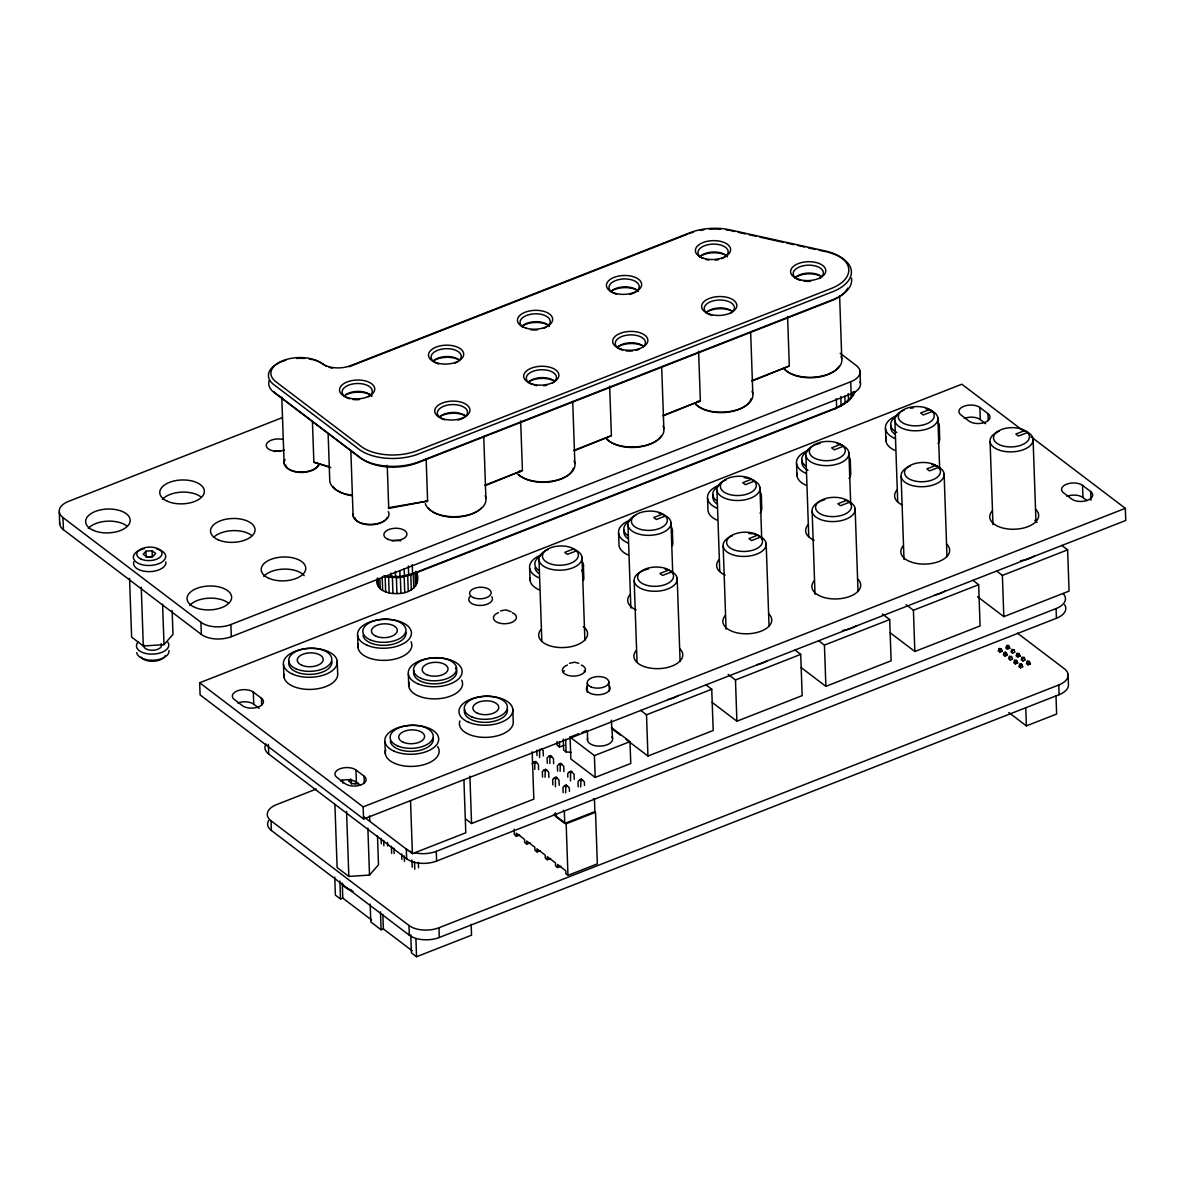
<?xml version="1.0" encoding="UTF-8"?>
<svg xmlns="http://www.w3.org/2000/svg" width="1185" height="1185" viewBox="0 0 1185 1185"><rect width="100%" height="100%" fill="white"/><g stroke="black" fill="none" stroke-linecap="round" stroke-linejoin="round"><path stroke-width="1.5" d="M426.141 458.817L427.607 501.048L388.71 508.424L387.258 465.438M999.903 652.135L999.192 648.565L998.274 650.906L999.903 652.135L1002.273 651.217L1001.192 648.713L999.192 648.565M1005.058 656.06L1004.347 652.476L1003.428 654.816L1005.058 656.06L1007.428 655.127L1006.346 652.624L1004.347 652.476M1007.428 649.187L1006.717 645.603L1005.813 647.958L1007.428 649.187L1009.798 648.269L1008.716 645.766L1006.717 645.603M1010.198 659.971L1009.501 656.386L1008.583 658.727L1010.198 659.971L1012.582 659.038L1011.486 656.534L1009.501 656.386M1012.582 653.098L1011.871 649.513L1010.968 651.868L1012.582 653.098L1014.952 652.18L1013.871 649.676L1011.871 649.513M1015.352 663.881L1014.641 660.297L1013.738 662.652L1015.352 663.881L1017.722 662.948L1016.641 660.445L1014.641 660.297M1017.737 657.008L1017.026 653.439L1016.108 655.779L1017.737 657.008L1020.107 656.09L1019.026 653.587L1017.026 653.439M1020.507 667.792L1019.796 664.207L1018.878 666.562L1020.507 667.792L1022.877 666.859L1021.796 664.355L1019.796 664.207M1022.892 660.934L1022.181 657.349L1021.263 659.689L1022.892 660.934L1025.262 660.001L1024.181 657.497L1022.181 657.349M1028.047 664.844L1027.336 661.26L1026.417 663.6L1028.047 664.844L1030.417 663.911L1029.335 661.408L1027.336 661.26M532.05 763.895L533.739 762.177L534.879 763.051L534.746 769.391M539.649 749.32L539.56 757.437M542.537 777.034L542.345 771.716L544.048 769.998L545.189 770.872L545.056 777.212M547.292 763.303L547.115 757.985L548.803 756.267L549.958 757.141L549.81 763.481M552.847 784.855L552.654 779.537L554.343 777.819L555.498 778.693L555.409 786.81M557.602 771.124L557.409 765.806L559.113 764.088L560.253 764.962L560.12 771.317M563.142 792.676L562.964 787.358L564.652 785.64L565.793 786.514L565.66 792.854M567.837 777.182L567.719 773.627L569.407 771.924L570.563 772.783L570.489 780.9M578.206 786.766L578.028 781.463L579.717 779.745L580.872 780.619L580.724 786.958M377.245 579.361C375.26 590.293 388.428 594.041 396.931 593.552C409.388 593.996 421.919 585.923 416.483 571.629M844.861 396.057L845.112 403.33L836.654 407.625L412.573 573.733L400.041 576.606L385.081 576.502L398.427 577.51L411.225 574.784L835.306 408.662L848.519 400.797L853.378 395.168L854.755 392.161L851.541 396.057L853.378 395.168L853.244 391.524M593.448 798.527L594.455 799.297L594.885 811.621L564.756 823.427L555.484 816.391L556.461 814.658L555.409 813.858M145.918 551.173L143.222 554.254L146.733 556.92L152.939 556.52L155.635 553.439L152.124 550.773L145.918 551.173L146.125 557.246L152.332 556.832L152.124 550.773M129.55 578.28L131.609 637.1L143.311 646.003L164.004 644.64L172.966 634.375L172.136 610.482M350.404 778.989L348.612 781.048L352.123 783.715L358.329 783.3M334.911 804.408L337.118 867.538L348.834 876.426L369.513 875.063L378.489 864.813L377.482 835.958M853.378 395.168L843.705 404.337L848.519 400.797L848.267 393.524M840.18 353.293L856.325 365.543A21.567 11.554 -2 0 1 850.697 381.763L851.289 398.056L847.008 401.774L848.519 400.797M840.817 396.516L841.143 405.625L839.78 406.648L845.112 403.33M412.261 564.638L412.573 573.733L411.225 574.784L398.427 577.51L389.361 577.258L383.94 575.584M485.376 485.554L522.407 470.534L520.674 420.942M609.653 386.088L611.386 435.68L574.34 450.715M663.319 415.861L700.35 400.841L698.617 351.249M787.581 316.395L789.314 365.987L752.282 381.007M849.645 398.99L851.289 398.056M841.143 405.625L835.306 408.662L836.654 407.625L836.343 398.516M500.514 610.912L505.758 609.86L511.105 611.712M569.481 663.274L574.74 662.222L578.754 663.304M349.175 366.728L687.004 234.393M282.089 417.727L68.611 501.344A21.567 11.554 -2 0 0 62.983 517.564L63.412 529.695L201.346 634.405A21.567 11.554 -2 0 0 231.312 636.671L851.126 393.894A21.567 11.554 -2 0 0 860.043 381.748M484.783 485.272L522.407 470.534M573.747 450.418L611.386 435.68M662.711 415.579L700.35 400.841M751.69 380.726L789.314 365.987M62.983 517.564L200.917 622.273A21.567 11.554 -2 0 0 230.882 624.539L850.697 381.763M1031.054 436.776L1125.32 508.335L1125.75 520.467L363.588 819.013L200.087 694.899L199.673 682.767L961.835 384.221L1023.692 431.177M573.658 548.892L564.756 552.388L567.393 554.373L576.28 550.892M662.622 514.053L653.735 517.534L656.357 519.519L665.259 516.038M751.601 479.199L742.699 482.68L745.321 484.68L754.223 481.184M840.565 444.345L831.663 447.841L834.299 449.826L843.187 446.345M929.529 409.506L920.641 412.987L923.263 414.972L932.151 411.491M668.858 569.97L659.956 573.451L662.578 575.451L671.48 571.97M757.822 535.116L748.92 538.612L751.557 540.597L760.444 537.116M846.786 500.277L837.899 503.758L840.521 505.743L849.423 502.262M935.765 465.424L926.863 468.904L929.484 470.904L938.387 467.408M1024.729 430.57L1015.826 434.066L1018.463 436.05L1027.351 432.569M316.262 789.062L276.668 804.571A21.567 11.554 -2 0 0 271.039 820.79L271.38 830.492L409.314 935.202A21.567 11.554 -2 0 0 439.279 937.483L1059.094 694.691A21.567 11.554 -2 0 0 1068.411 684.041L1068.085 674.324M199.673 682.767L363.158 806.881L1125.32 508.335M611.386 727.516L629.99 741.647L630.761 763.481L595.166 777.419L570.829 758.948L570.059 737.1L578.532 733.782M581.924 732.463L587.005 730.464M557.039 741.514L557.157 745.158L559.587 746.994L564.045 745.261M640.67 710.378L646.506 714.792L711.741 689.24L713.192 730.493L647.943 756.045L626.08 739.455M728.183 674.413L735.47 679.953L800.719 654.387L802.156 695.639L736.907 721.206L712.126 702.394M818.613 640.67L824.434 645.099L889.683 619.548L891.12 660.8L825.886 686.352L801.104 667.54M906.125 604.72L913.413 610.245L978.647 584.694L980.084 625.947L914.85 651.498L890.068 632.686M996.541 570.977L1002.377 575.406L1067.626 549.84L1069.063 591.093L1003.813 616.644L977.581 596.736M533.739 762.177L535.413 761.511L538.39 764.369L538.568 769.687M548.803 756.267L550.477 755.615L553.454 758.474L553.632 763.792M534.879 763.051L536.568 762.385M549.958 757.141L551.632 756.489M544.048 769.998L545.722 769.332L548.685 772.19L548.877 777.508M559.113 764.088L560.786 763.436L563.764 766.295L563.942 771.613M545.189 770.872L546.863 770.206M560.253 764.962L561.942 764.31M570.059 737.1L594.411 755.586L629.99 741.647M554.343 777.819L556.032 777.167L558.994 780.011L559.187 785.329M569.407 771.924L571.096 771.257L574.058 774.116L574.251 779.434M555.498 778.693L557.172 778.027M570.563 772.783L572.236 772.131M564.652 785.64L566.326 784.988L569.304 787.832L569.422 791.387M579.717 779.745L581.391 779.078L584.368 781.937L584.486 785.477M565.793 786.514L567.482 785.862M580.872 780.619L582.546 779.952M465.705 819.072L471.556 823.516L533.828 799.12L532.169 751.794M363.751 816.761L412.395 853.689L465.779 832.774L463.927 779.997M414.78 852.756A21.567 11.554 -2 0 0 436.273 851.334L1056.087 608.557A21.567 11.554 -2 0 0 1063.138 593.611M553.425 814.821L556.772 813.517M266.018 744.002A21.567 11.554 -2 0 0 268.714 754.06L406.648 858.769A21.567 11.554 -2 0 0 436.613 861.036L1056.428 618.259A21.567 11.554 -2 0 0 1064.589 604.676M334.748 877.122L335.37 895.09L340.525 899L342.791 898.112L371.631 920.019M514.186 829.174L514.379 834.699L516.438 836.269L519.697 834.995M1000.007 649.173L1001.192 648.713M1007.531 646.225L1008.716 645.766M554.565 814.969L566.163 823.768L595.537 812.258L597.344 863.88L567.956 875.389L565.897 873.819L565.793 870.738L557.542 864.472L557.661 867.553L560.92 866.279M1005.147 653.083L1006.346 652.624M1012.686 650.135L1013.871 649.676M516.438 836.269L516.334 833.188L524.57 839.439L524.688 842.52L526.747 844.09L530.006 842.816M1010.301 656.994L1011.486 656.534M1017.841 654.046L1019.026 653.587M1015.456 660.904L1016.641 660.445M1022.996 657.956L1024.181 657.497M526.747 844.09L526.629 841.009L534.879 847.275L534.983 850.356L537.042 851.911L540.316 850.637M1020.611 664.815L1021.796 664.355M1028.15 661.867L1029.335 661.408M537.042 851.911L536.938 848.83L545.189 855.096L545.293 858.177L547.351 859.732L550.61 858.458M370.179 904.022L370.816 921.989L381.111 929.81L383.377 928.936L412.217 950.829M271.039 820.79L408.973 925.5A21.567 11.554 -2 0 0 438.939 927.766L1058.753 684.989A21.567 11.554 -2 0 0 1064.382 668.77L1017.426 633.131M410.78 934.832L411.402 952.814L416.557 956.725L471.541 935.187L471.171 924.389M1008.79 712.526L1026.388 725.887L1056.635 714.037L1055.998 695.832M388.724 507.684L427.607 501.048M354.611 783.833L357.722 783.626M563.275 739.159L563.645 750.075L566.089 751.927L571.333 752.327M731.071 230.734L734.656 231.534M738.255 232.334L745.439 233.919M749.024 234.719L756.208 236.304M759.807 237.104L783.152 242.273M786.751 243.058L793.935 244.658M797.52 245.458L804.704 247.043M808.303 247.843L815.487 249.428M819.072 250.228L826.256 251.812M312.44 421.83L313.862 462.239L329.608 466.816M313.862 462.239L330.748 467.675M988.009 413.654A11.509 6.162 -2 0 1 985.016 422.29A11.509 6.162 -2 0 1 969.034 421.09L960.917 414.928A11.509 6.162 -2 0 1 963.923 406.277A11.509 6.162 -2 0 1 979.891 407.492L988.009 413.654L988.26 420.586M1090.659 491.568A11.509 6.162 -2 0 1 1087.652 500.218A11.509 6.162 -2 0 1 1071.67 499.003L1063.552 492.842A11.509 6.162 -2 0 1 1066.559 484.206A11.509 6.162 -2 0 1 1082.542 485.406L1090.659 491.568L1090.955 500.233M964.338 418.409A11.509 6.162 -2 0 1 980.321 419.623L985.727 423.726M1066.974 496.337A11.509 6.162 -2 0 1 1082.957 497.537L1087.015 500.618M1061.79 545.411L1067.626 549.84M972.826 580.265L978.647 584.694M1009.798 648.269L1008.183 647.025L1007.902 645.144M1018.493 654.861L1020.107 656.09M1028.787 662.682L1030.417 663.911M1000.644 649.987L1002.273 651.217M1016.108 661.719L1017.722 662.948M882.395 614.008L889.683 619.548M794.883 649.972L800.719 654.387M705.919 684.812L711.741 689.24M611.504 728.39L620.244 735.026M563.319 810.333L564.327 811.103L564.756 823.427M557.661 867.553L555.602 865.998L555.484 862.917L547.248 856.651L547.351 859.732M261.441 698.246A11.509 6.162 -2 0 1 258.434 706.897A11.509 6.162 -2 0 1 242.451 705.682L234.349 699.535A11.509 6.162 -2 0 1 237.341 690.885A11.509 6.162 -2 0 1 253.323 692.099L261.441 698.246L261.678 705.193M364.076 776.175A11.509 6.162 -2 0 1 361.084 784.826A11.509 6.162 -2 0 1 345.102 783.611L336.984 777.449A11.509 6.162 -2 0 1 339.976 768.798A11.509 6.162 -2 0 1 355.959 770.013L364.076 776.175L364.313 783.107M237.77 703.016A11.509 6.162 -2 0 1 253.753 704.231L259.159 708.334M340.406 780.945A11.509 6.162 -2 0 1 356.389 782.144L360.447 785.225M541.323 748.668L543.145 750.638L543.337 755.956M581.391 779.078L581.791 779.982M571.096 771.257L571.481 772.161M560.786 763.436L561.186 764.34M566.326 784.988L566.726 785.877M550.477 755.615L550.877 756.519M556.032 777.167L556.417 778.056M545.722 769.332L546.122 770.235M535.413 761.511L535.813 762.414M1020.981 663.748L1021.263 665.629M1005.532 652.002L1005.798 653.898M608.779 681.642L609.401 690.825M611.341 720.184L612.571 738.551M281.793 397.049L284.133 463.557M1082.542 485.406L1082.957 497.537M1056.087 608.557L1056.428 618.259M1058.753 684.989L1059.094 694.691M1033.068 438.894L1035.957 521.785M1025.751 707.682L1026.388 725.887M1002.377 575.406L1003.813 616.644M990.082 441.724L992.971 524.614M979.891 407.492L980.321 419.623M944.104 473.748L946.993 556.639M939.246 425.237L939.661 437.369A26.959 14.442 -2 0 1 938.016 443.605M937.868 417.816L939.675 469.393M913.413 610.245L914.85 651.498M901.104 476.577L904.007 559.468M894.882 420.66L897.712 501.699M885.506 428.777L885.921 440.909M860.014 371.098L860.443 383.229M855.126 508.602L858.029 591.478M850.267 460.091L850.697 472.223A26.959 14.442 -2 0 1 849.038 478.459M848.904 452.67L850.697 504.247M839.632 296.206L841.78 358.922M824.434 645.099L825.886 686.352M812.14 511.431L815.028 594.322M805.918 455.499L808.748 536.553M796.527 463.631L796.957 475.763M766.162 543.441L769.05 626.332M761.303 494.945L761.733 507.076A26.959 14.442 -2 0 1 760.074 513.312M759.94 487.524L761.733 539.101M750.638 331.741L752.816 393.775M735.47 679.953L736.907 721.206M723.176 546.27L726.064 629.161M716.94 490.353L719.769 571.392M707.563 498.485L707.993 510.617A26.959 14.442 -2 0 0 717.31 520.245M677.198 578.295L680.086 661.186M672.339 529.784L672.754 541.915A26.959 14.442 -2 0 1 672.369 545.692M670.962 522.378L672.695 572.103M661.674 366.58L663.852 428.629M646.506 714.792L647.943 756.045M634.197 581.124L637.026 662.178M627.976 525.207L630.864 608.098M618.6 533.324L619.014 545.456A26.959 14.442 -2 0 0 628.346 555.098M594.411 755.586L595.166 777.419M583.361 564.638L583.79 576.769A26.959 14.442 -2 0 1 583.405 580.546M581.998 557.217L584.886 640.107M572.71 401.434L574.873 463.468M565.645 739.188L566.089 751.927M566.163 823.768L567.956 875.389M559.409 741.543L559.587 746.994M555.365 812.866L555.484 816.391M539.012 560.046L541.841 641.1M536.805 750.164L536.998 755.482M529.636 568.178L530.05 580.309M512.779 709.015L513.209 721.147A26.959 14.442 -2 0 1 484.872 737.381A26.959 14.442 -2 0 1 459.854 720.91M483.732 436.332L485.909 498.322M469.897 776.19L471.556 823.516M436.273 851.334L436.613 861.036M438.939 927.766L439.279 937.483M416.187 572.059L416.602 584.161M415.965 571.259L416.083 574.71M415.091 572.429L415.579 586.249M413.239 572.651L413.787 588.219M410.765 574.399L411.313 589.967M408.351 565.941L408.662 575.036M418.349 862.339L418.542 867.761M407.714 575.866L408.247 591.419M408.336 674.058L408.766 686.189M404.189 568.726L404.441 575.999M414.528 861.999L414.78 869.227M404.203 576.976L404.737 592.53M415.92 938.742L416.557 956.725M410.543 800.912L412.395 853.689M411.95 860.043L412.202 867.272M400.308 575.969L400.915 593.255M399.849 571.155L400.041 576.606M406.648 858.769L406.307 849.067A21.567 11.554 -2 0 0 408.055 850.208M408.973 925.5L409.314 935.202M396.338 576.265L396.931 593.552M395.346 571.392L395.523 576.843M404.278 855.985L404.47 861.406M392.353 576.132L392.961 593.418M401.7 854.029L401.893 859.451M390.917 573.066L391.05 576.695M388.621 577.288L389.154 592.856M385.14 576.325L385.673 591.878M393.968 848.164L394.161 853.585M382.177 576.725L382.666 590.545M391.406 846.208L391.657 853.437M379.881 578.532L380.237 588.901M384.903 741.588L385.332 753.719M387.569 842.476L387.688 846.09M378.208 578.369L378.504 587.019M377.304 578.043L377.541 584.96M383.673 840.343L383.866 845.764M381.096 838.387L381.289 843.809M382.874 914.553L383.377 928.936M380.489 911.843L381.111 929.81M369.601 815.887L369.794 821.353M367.868 828.167L369.513 875.063M357.618 635.56L358.048 647.691M353.1 515.905L350.834 450.433M363.158 806.881L363.588 819.013M355.959 770.013L356.389 782.144M351.352 779.493L351.515 784.04M346.568 811.503L348.834 876.426M337.221 661.052L337.651 673.184A26.959 14.442 -2 0 1 310.47 689.418A26.959 14.442 -2 0 1 283.956 674.206M328.141 433.932L329.726 479.94A30.558 16.368 -2 0 0 351.634 495.182M342.287 883.743L342.791 898.112M339.902 881.033L340.525 899M283.482 664.592L283.911 676.724M268.373 744.343L268.714 754.06M253.323 692.099L253.753 704.231M230.882 624.539L231.312 636.671M200.917 622.273L201.346 634.405M162.582 604.187L164.004 644.64M141.252 587.167L143.311 646.003M59.28 512.009L59.709 524.14M587.286 683.064L587.316 692.277M587.464 730.982L587.493 740.195M387.214 517.415A16.531 8.858 -2 0 1 370.238 524.822A16.531 8.858 -2 0 1 354.641 517.341M318.247 465.053A16.531 8.858 -2 0 1 301.271 472.459A16.531 8.858 -2 0 1 285.674 464.979M318.972 465.187A17.968 9.628 -2 0 1 296.013 471.6A17.968 9.628 -2 0 1 285.126 459.558M316.869 462.461A17.968 9.628 -2 0 1 315.714 463.32M388.25 511.579A17.968 9.628 -2 0 1 372.386 524.303A17.968 9.628 -2 0 1 353.219 513.89M388.413 507.417A17.968 9.628 -2 0 1 388.71 508.424M485.139 495.745A30.558 16.368 -2 0 1 461.439 516.245A30.558 16.368 -2 0 1 425.296 503.64M481.377 508.039A29.121 15.598 -2 0 1 453.707 517.164A29.121 15.598 -2 0 1 428.185 507.61M426.704 501.951A30.558 16.368 -2 0 1 426.082 500.988M839.099 366.209A29.121 15.598 -2 0 1 811.992 377.734A29.121 15.598 -2 0 1 784.055 368.209M841.009 356.344A30.558 16.368 -2 0 1 822.034 376A30.558 16.368 -2 0 1 784.233 369.157M751.201 398.516A29.121 15.598 -2 0 1 725.427 412.439A29.121 15.598 -2 0 1 695.077 403.048M752.045 391.183A30.558 16.368 -2 0 1 733.071 410.854A30.558 16.368 -2 0 1 695.254 404.011M698.72 401.996A30.558 16.368 -2 0 1 697.535 401.211M661.156 435.902A29.121 15.598 -2 0 1 634.049 447.426A29.121 15.598 -2 0 1 606.113 437.902M663.082 426.037A30.558 16.368 -2 0 1 644.107 445.708A30.558 16.368 -2 0 1 606.29 438.85M574.103 460.891A30.558 16.368 -2 0 1 555.128 480.547A30.558 16.368 -2 0 1 517.327 473.704M573.273 468.223A29.121 15.598 -2 0 1 549.87 481.895A29.121 15.598 -2 0 1 519.163 475.037M520.778 471.689A30.558 16.368 -2 0 1 519.608 470.904M352.212 495.656A29.121 15.598 -2 0 1 332.985 486.531M273.913 391.687A28.04 15.02 -2 0 0 276.209 393.775L361.41 458.462A40.616 21.76 -2 0 0 417.831 462.742L831.544 300.679A40.616 21.76 -2 0 0 847.779 288.059M827.96 252.212A43.134 23.107 -2 0 1 832.611 291.747L418.912 453.811A43.134 23.107 -2 0 1 358.981 449.263L273.779 384.592A30.558 16.368 -2 0 1 285.911 360.24M688.737 233.726A43.134 23.107 -2 0 1 693.506 232.082M700.35 230.423A43.134 23.107 -2 0 1 703.934 229.831M709.43 229.253A43.134 23.107 -2 0 1 720.495 229.238M725.887 229.801A43.134 23.107 -2 0 1 729.367 230.394M296.665 358.433A30.558 16.368 -2 0 1 304.619 358.477M309.255 359.025A30.558 16.368 -2 0 1 312.203 359.618M313.625 359.973A30.558 16.368 -2 0 1 316.351 360.803M317.639 361.277A30.558 16.368 -2 0 1 324.201 364.832A17.968 9.628 -2 0 0 326.467 366.224M332.333 368.135A17.968 9.628 -2 0 1 329.208 367.35M269.247 380.326A30.558 16.368 -2 0 0 274.061 392.472L359.248 457.158A43.134 23.107 -2 0 0 419.179 461.691L832.892 299.642A43.134 23.107 -2 0 0 851.511 278.134M439.591 416.853A15.094 8.088 -2 0 1 465.127 415.683M438.805 417.268A17.612 9.436 -2 0 1 464.89 415.55M444.864 419.875A15.094 8.088 -2 0 1 441.324 407.447A15.094 8.088 -2 0 1 464.846 407.788A15.094 8.088 -2 0 1 457.928 420.068M795.461 277.453A15.094 8.088 -2 0 1 820.998 276.283M794.676 277.868A17.612 9.436 -2 0 1 820.761 276.149M800.749 280.475A15.094 8.088 -2 0 1 795.787 269.039A15.094 8.088 -2 0 1 817.665 266.699A15.094 8.088 -2 0 1 819.353 278.49M810.54 281.215A15.094 8.088 -2 0 1 803.845 281.126M700.261 256.375A15.094 8.088 -2 0 1 714.451 251.99A15.094 8.088 -2 0 1 727.383 256.775M699.476 256.79A17.612 9.436 -2 0 1 725.575 255.071M702.823 258.389A15.094 8.088 -2 0 1 702.794 246.524A15.094 8.088 -2 0 1 724.85 246.85A15.094 8.088 -2 0 1 721.591 258.671M718.614 259.589A15.094 8.088 -2 0 1 715.34 260.137M708.645 260.048A15.094 8.088 -2 0 1 705.549 259.397M706.497 312.307A15.094 8.088 -2 0 1 732.034 311.137M705.712 312.721A17.612 9.436 -2 0 1 731.797 311.003M711.77 315.328A15.094 8.088 -2 0 1 706.823 303.878A15.094 8.088 -2 0 1 728.686 301.553A15.094 8.088 -2 0 1 730.375 313.344M611.297 291.229A15.094 8.088 -2 0 1 625.487 286.844A15.094 8.088 -2 0 1 638.419 291.614M610.512 291.643A17.612 9.436 -2 0 1 636.597 289.925M616.585 294.25A15.094 8.088 -2 0 1 613.03 281.823A15.094 8.088 -2 0 1 636.567 282.163A15.094 8.088 -2 0 1 629.635 294.443M617.533 347.146A15.094 8.088 -2 0 1 643.07 345.976M616.733 347.56A17.612 9.436 -2 0 1 642.833 345.842M622.806 350.182A15.094 8.088 -2 0 1 617.252 339.265A15.094 8.088 -2 0 1 637.856 335.77A15.094 8.088 -2 0 1 643.411 346.687M638.848 349.442A15.094 8.088 -2 0 1 635.871 350.36M632.597 350.923A15.094 8.088 -2 0 1 625.902 350.819M522.333 326.068A15.094 8.088 -2 0 1 536.524 321.683A15.094 8.088 -2 0 1 549.455 326.467M521.548 326.497A17.612 9.436 -2 0 1 547.633 324.779M522.674 326.779A15.094 8.088 -2 0 1 526.614 315.432A15.094 8.088 -2 0 1 547.588 317.017A15.094 8.088 -2 0 1 543.648 328.363M537.412 329.845A15.094 8.088 -2 0 1 530.702 329.741M528.554 382A15.094 8.088 -2 0 1 554.091 380.829M527.769 382.414A17.612 9.436 -2 0 1 553.854 380.696M531.117 384.014A15.094 8.088 -2 0 1 530.288 372.608A15.094 8.088 -2 0 1 551.617 371.631A15.094 8.088 -2 0 1 552.447 383.036M546.892 385.214A15.094 8.088 -2 0 1 543.634 385.762M536.938 385.673A15.094 8.088 -2 0 1 533.842 385.021M433.369 360.921A15.094 8.088 -2 0 1 458.891 359.751M432.569 361.336A17.612 9.436 -2 0 1 458.669 359.618M438.643 363.958A15.094 8.088 -2 0 1 434.362 352.004A15.094 8.088 -2 0 1 457.217 350.967A15.094 8.088 -2 0 1 454.684 363.217M344.391 395.775A15.094 8.088 -2 0 1 358.581 391.391A15.094 8.088 -2 0 1 371.512 396.16M346.139 394.694A17.612 9.436 -2 0 1 372.075 395.908M349.679 398.797A15.094 8.088 -2 0 1 344.716 387.362A15.094 8.088 -2 0 1 366.595 385.036A15.094 8.088 -2 0 1 368.283 396.812M359.47 399.538A15.094 8.088 -2 0 1 352.774 399.449M167.885 642.196A16.175 8.665 -2 0 1 151.739 654.135A16.175 8.665 -2 0 1 138.053 642.063M168.966 650.506A16.175 8.665 -2 0 1 154.065 660.193A16.175 8.665 -2 0 1 136.719 652.639M165.307 655.483A12.576 6.74 -2 0 1 153.902 661.245A12.576 6.74 -2 0 1 141.074 657.082M161.101 643.633A8.991 4.814 -2 0 1 153.309 650.239A8.991 4.814 -2 0 1 143.8 644.773M165.87 561.883A16.175 8.665 -2 0 1 148.866 571.629A16.175 8.665 -2 0 1 133.846 561.749M156.524 548.833A16.175 8.665 -2 0 1 161.797 562.164A16.175 8.665 -2 0 1 136.186 562.045A16.175 8.665 -2 0 1 144.17 548.774M162.404 499.389A22.293 11.939 -2 0 1 200.887 496.856M214.041 536.953A22.293 11.939 -2 0 1 251.59 535.353M88.268 528.421A22.293 11.939 -2 0 1 126.736 525.888M189.689 605.431A22.293 11.939 -2 0 1 228.157 602.884M263.825 576.384A22.293 11.939 -2 0 1 284.163 569.096A22.293 11.939 -2 0 1 304.204 575.614M284.237 450.033A11.509 6.162 -2 0 1 266.284 445.856A11.509 6.162 -2 0 1 282.726 439.428M274.357 451.515A11.509 6.162 -2 0 1 280.297 451.13M392.013 540.834A11.509 6.162 -2 0 1 400.797 540.864M63.412 529.695A21.567 11.554 -2 0 1 59.68 522.629M716.895 508.113A26.959 14.442 -2 0 1 719.221 485.154M759.852 491.286A26.959 14.442 -2 0 1 760.918 498.722M716.644 503.684A21.567 11.554 -2 0 1 713.251 495.108M507.417 709.371A21.567 11.554 -2 0 1 484.739 722.361A21.567 11.554 -2 0 1 464.727 709.178M461.735 680.175A26.959 14.442 -2 0 1 436.51 698.839A26.959 14.442 -2 0 1 409.136 682.412M455.544 667.94A21.567 11.554 -2 0 1 436.85 683.775A21.567 11.554 -2 0 1 414.009 670.68M331.844 661.408A21.567 11.554 -2 0 1 309.181 674.398A21.567 11.554 -2 0 1 289.17 661.215M437.62 746.535A26.959 14.442 -2 0 1 414.246 766.31A26.959 14.442 -2 0 1 385.717 749.957M433.266 738.403A21.567 11.554 -2 0 1 413.417 751.305A21.567 11.554 -2 0 1 390.28 741.247M539.382 589.952A26.959 14.442 -2 0 1 530.11 577.791M581.924 560.979A26.959 14.442 -2 0 1 581.716 570.874M538.953 577.806A26.959 14.442 -2 0 1 541.278 554.861M538.701 573.377A21.567 11.554 -2 0 1 534.998 567.822M806.274 485.391A26.959 14.442 -2 0 1 797.016 473.245M805.859 473.259A26.959 14.442 -2 0 1 808.185 450.315M848.83 456.432A26.959 14.442 -2 0 1 849.882 463.868M807.992 470.326A21.567 11.554 -2 0 1 802.215 460.254M627.917 542.967A26.959 14.442 -2 0 1 630.257 520.008M670.888 526.14A26.959 14.442 -2 0 1 671.954 533.561M627.68 538.523A21.567 11.554 -2 0 1 624.273 529.947M895.253 450.552A26.959 14.442 -2 0 1 886.306 437.132M894.823 438.42A26.959 14.442 -2 0 1 897.163 415.461M937.794 421.579A26.959 14.442 -2 0 1 938.861 429.014M894.571 433.977A21.567 11.554 -2 0 1 891.179 425.4M411.017 641.678A26.959 14.442 -2 0 1 385.806 660.341A26.959 14.442 -2 0 1 358.433 643.914M405.981 632.375A21.567 11.554 -2 0 1 386.132 645.277A21.567 11.554 -2 0 1 362.995 635.204M945.437 590.841A25.166 13.479 -2 0 1 934.698 595.048M931.928 464.505A21.567 11.554 -2 0 1 940.12 481.466A21.567 11.554 -2 0 1 907.192 483.628A21.567 11.554 -2 0 1 910.435 465.927M856.474 625.695A25.166 13.479 -2 0 1 842.565 630.45M844.609 499.789A21.567 11.554 -2 0 1 849.586 517.401A21.567 11.554 -2 0 1 816.198 517.252A21.567 11.554 -2 0 1 824.745 499.7M767.51 660.549A25.166 13.479 -2 0 1 756.756 664.755M753.986 534.198A21.567 11.554 -2 0 1 762.192 551.158A21.567 11.554 -2 0 1 729.249 553.336A21.567 11.554 -2 0 1 732.493 535.62M748.639 533.398A21.567 11.554 -2 0 1 752.268 533.857M678.531 695.388A25.166 13.479 -2 0 1 667.792 699.594M665.022 569.052A21.567 11.554 -2 0 1 672.058 586.827A21.567 11.554 -2 0 1 637.9 586.679A21.567 11.554 -2 0 1 648.55 568.978M896.852 432.451A21.567 11.554 -2 0 1 895.904 416.853M563.423 672.162A10.784 5.777 -2 0 1 564.297 670.71M584.19 670.799A10.784 5.777 -2 0 1 584.768 672.265M611.89 736.848A12.576 6.74 -2 0 1 600.988 746.076A12.576 6.74 -2 0 1 587.671 738.433M925.692 408.588A21.567 11.554 -2 0 1 933.899 425.533A21.567 11.554 -2 0 1 900.97 427.711A21.567 11.554 -2 0 1 904.199 409.995M910.569 408.247A21.567 11.554 -2 0 1 913.339 407.862M749.424 478.71A21.567 11.554 -2 0 1 755.2 495.789A21.567 11.554 -2 0 1 722.598 497.167A21.567 11.554 -2 0 1 726.272 479.703M744.239 477.659A21.567 11.554 -2 0 1 747.765 478.281M836.728 443.427A21.567 11.554 -2 0 1 843.764 461.202A21.567 11.554 -2 0 1 809.607 461.054A21.567 11.554 -2 0 1 820.257 443.353M658.801 513.135A21.567 11.554 -2 0 1 667.348 529.799A21.567 11.554 -2 0 1 634.967 532.702A21.567 11.554 -2 0 1 635.797 515.194M412.321 852.074A21.567 11.554 -2 0 1 410.069 851.215M538.597 570.341A21.567 11.554 -2 0 1 540.034 556.254M627.561 535.501A21.567 11.554 -2 0 1 628.998 521.4M716.54 500.648A21.567 11.554 -2 0 1 717.962 486.561M805.504 465.794A21.567 11.554 -2 0 1 806.941 451.707M1034.416 555.987A25.166 13.479 -2 0 1 1020.492 560.757M1022.551 430.096A21.567 11.554 -2 0 1 1028.343 447.16A21.567 11.554 -2 0 1 995.726 448.552A21.567 11.554 -2 0 1 999.399 431.073M574.532 549.514A21.567 11.554 -2 0 1 575.584 566.519A21.567 11.554 -2 0 1 543.841 566.386A21.567 11.554 -2 0 1 548.329 549.396M271.38 830.492A21.567 11.554 -2 0 1 268.684 820.435M342.954 783.167A12.576 6.74 -2 0 1 342.45 779.7M351.367 889.994A16.175 8.665 -2 0 1 342.228 883.062M353.026 891.194A12.576 6.74 -2 0 1 346.598 887.506M583.316 626.569A24.441 13.094 -2 0 1 565.008 647.484A24.441 13.094 -2 0 1 541.115 629.339M636.212 609.949A24.441 13.094 -2 0 1 630.094 594.5M679.627 648.58A24.441 13.094 -2 0 1 659.141 668.621A24.441 13.094 -2 0 1 636.315 650.417M768.606 613.726A24.441 13.094 -2 0 1 748.12 633.768A24.441 13.094 -2 0 1 725.279 615.563M725.176 575.11A24.441 13.094 -2 0 1 719.058 559.646M814.139 540.256A24.441 13.094 -2 0 1 808.022 524.792M901.563 504.662A24.441 13.094 -2 0 1 897.001 489.953M857.57 578.887A24.441 13.094 -2 0 1 837.084 598.914A24.441 13.094 -2 0 1 814.258 580.724M946.534 544.033A24.441 13.094 -2 0 1 926.048 564.06A24.441 13.094 -2 0 1 903.222 545.87M1035.512 509.18A24.441 13.094 -2 0 1 1015.027 529.221A24.441 13.094 -2 0 1 992.186 511.016M1034.816 520.378A24.441 13.094 -2 0 1 1036.905 522.318M491.79 596.707A11.865 6.355 -2 0 1 479.955 605.461A11.865 6.355 -2 0 1 469.912 596.618M512.424 612.719A11.509 6.162 -2 0 1 512.986 621.784A11.509 6.162 -2 0 1 496.056 621.71A11.509 6.162 -2 0 1 498.455 612.645M581.391 665.066A11.509 6.162 -2 0 1 581.953 674.146A11.509 6.162 -2 0 1 565.023 674.072A11.509 6.162 -2 0 1 567.422 665.007M609.431 686.026A11.865 6.355 -2 0 1 597.61 694.78A11.865 6.355 -2 0 1 587.553 685.937M690.07 232.675L350.508 365.691A20.486 10.976 -2 0 1 322.053 363.528A28.04 15.02 -2 0 0 283.096 360.581A28.04 15.02 -2 0 0 275.779 381.644L360.981 446.33A40.616 21.76 -2 0 0 417.416 450.596L831.115 288.548A40.616 21.76 -2 0 0 848.653 268.299A40.616 21.76 -2 0 0 825.13 250.939L729.945 229.86A40.616 21.76 -2 0 0 690.07 232.675M1026.299 431.473L1023.159 429.681A17.968 9.628 -2 0 0 994.659 434.302A17.968 9.628 -2 0 0 1011.264 446.923A17.968 9.628 -2 0 0 1028.417 433.666L1026.299 431.473M931.099 410.395L927.973 408.603A17.968 9.628 -2 0 0 899.459 413.224A17.968 9.628 -2 0 0 916.079 425.845A17.968 9.628 -2 0 0 933.217 412.587L931.099 410.395M937.32 466.327L934.195 464.52A17.968 9.628 -2 0 0 905.681 469.156A17.968 9.628 -2 0 0 922.3 481.762A17.968 9.628 -2 0 0 939.438 468.505L937.32 466.327M842.135 445.249L838.995 443.457A17.968 9.628 -2 0 0 810.481 448.078A17.968 9.628 -2 0 0 827.1 460.698A17.968 9.628 -2 0 0 844.253 447.441L842.135 445.249M848.356 501.166L845.231 499.374A17.968 9.628 -2 0 0 816.717 503.995A17.968 9.628 -2 0 0 833.336 516.616A17.968 9.628 -2 0 0 850.474 503.358L848.356 501.166M753.156 480.103L750.031 478.296A17.968 9.628 -2 0 0 721.517 482.932A17.968 9.628 -2 0 0 738.136 495.537A17.968 9.628 -2 0 0 755.275 482.28L753.156 480.103M759.392 536.02L756.252 534.228A17.968 9.628 -2 0 0 727.753 538.849A17.968 9.628 -2 0 0 744.358 551.469A17.968 9.628 -2 0 0 761.511 538.212L759.392 536.02M664.192 514.942L661.067 513.149A17.968 9.628 -2 0 0 632.553 517.771A17.968 9.628 -2 0 0 649.173 530.391A17.968 9.628 -2 0 0 666.311 517.134L664.192 514.942M670.414 570.874L667.288 569.081A17.968 9.628 -2 0 0 638.774 573.703A17.968 9.628 -2 0 0 655.394 586.323A17.968 9.628 -2 0 0 672.532 573.066L670.414 570.874M575.229 549.796L572.088 548.003A17.968 9.628 -2 0 0 543.589 552.625A17.968 9.628 -2 0 0 560.194 565.245A17.968 9.628 -2 0 0 577.347 551.988L575.229 549.796M443.086 418.823A17.612 9.436 -2 0 0 469.927 410.38A17.612 9.436 -2 0 0 443.96 402.456A17.612 9.436 -2 0 0 443.086 418.823M532.05 383.97A17.612 9.436 -2 0 0 558.89 375.526A17.612 9.436 -2 0 0 532.924 367.602A17.612 9.436 -2 0 0 532.05 383.97M436.865 362.891A17.612 9.436 -2 0 0 463.691 354.463A17.612 9.436 -2 0 0 437.724 346.524A17.612 9.436 -2 0 0 436.865 362.891M347.886 397.745A17.612 9.436 -2 0 0 374.727 389.302A17.612 9.436 -2 0 0 348.76 381.377A17.612 9.436 -2 0 0 347.886 397.745M798.957 279.423A17.612 9.436 -2 0 0 825.797 270.98A17.612 9.436 -2 0 0 799.831 263.055A17.612 9.436 -2 0 0 798.957 279.423M703.771 258.345A17.612 9.436 -2 0 0 730.597 249.902A17.612 9.436 -2 0 0 704.631 241.977A17.612 9.436 -2 0 0 703.771 258.345M709.993 314.277A17.612 9.436 -2 0 0 736.818 305.834A17.612 9.436 -2 0 0 710.867 297.894A17.612 9.436 -2 0 0 709.993 314.277M614.793 293.199A17.612 9.436 -2 0 0 641.633 284.755A17.612 9.436 -2 0 0 615.667 276.831A17.612 9.436 -2 0 0 614.793 293.199M621.029 349.116A17.612 9.436 -2 0 0 647.854 340.688A17.612 9.436 -2 0 0 621.888 332.748A17.612 9.436 -2 0 0 621.029 349.116M525.829 328.052A17.612 9.436 -2 0 0 552.654 319.609A17.612 9.436 -2 0 0 526.703 311.67A17.612 9.436 -2 0 0 525.829 328.052M141.237 559.172A12.576 6.74 -2 0 0 161.782 554.787A12.576 6.74 -2 0 0 145.251 547.588A12.576 6.74 -2 0 0 141.237 559.172M93.422 530.391A22.293 11.939 -2 0 0 129.817 522.615A22.293 11.939 -2 0 0 100.532 509.876A22.293 11.939 -2 0 0 93.422 530.391M194.844 607.387A22.293 11.939 -2 0 0 231.253 599.625A22.293 11.939 -2 0 0 201.968 586.871A22.293 11.939 -2 0 0 194.844 607.387M218.277 539.842A22.293 11.939 -2 0 0 254.671 532.08A22.293 11.939 -2 0 0 225.387 519.341A22.293 11.939 -2 0 0 218.277 539.842M268.98 578.354A22.293 11.939 -2 0 0 305.389 570.577A22.293 11.939 -2 0 0 276.105 557.839A22.293 11.939 -2 0 0 268.98 578.354M167.559 501.344A22.293 11.939 -2 0 0 203.968 493.582A22.293 11.939 -2 0 0 174.684 480.829A22.293 11.939 -2 0 0 167.559 501.344M387.91 539.293A11.509 6.162 -2 0 0 406.707 535.279A11.509 6.162 -2 0 0 391.583 528.703A11.509 6.162 -2 0 0 387.91 539.293M468.371 722.183A26.959 14.442 -2 0 0 512.394 712.792A26.959 14.442 -2 0 0 476.977 697.372A26.959 14.442 -2 0 0 468.371 722.183M417.653 683.686A26.959 14.442 -2 0 0 461.691 674.295A26.959 14.442 -2 0 0 426.259 658.875A26.959 14.442 -2 0 0 417.653 683.686M292.799 674.235A26.959 14.442 -2 0 0 336.836 664.829A26.959 14.442 -2 0 0 301.42 649.41A26.959 14.442 -2 0 0 292.799 674.235M394.235 751.231A26.959 14.442 -2 0 0 438.257 741.825A26.959 14.442 -2 0 0 402.841 726.42A26.959 14.442 -2 0 0 394.235 751.231M366.95 645.188A26.959 14.442 -2 0 0 410.973 635.797A26.959 14.442 -2 0 0 375.556 620.377A26.959 14.442 -2 0 0 366.95 645.188M591.019 686.915A10.784 5.777 -2 0 0 608.631 683.152A10.784 5.777 -2 0 0 594.47 676.99A10.784 5.777 -2 0 0 591.019 686.915M473.363 597.596A10.784 5.777 -2 0 0 490.975 593.833A10.784 5.777 -2 0 0 476.814 587.671A10.784 5.777 -2 0 0 473.363 597.596M397.627 745.913A21.567 11.554 -2 0 0 432.851 738.388A21.567 11.554 -2 0 0 404.515 726.064A21.567 11.554 -2 0 0 397.627 745.913M403.241 742.269A12.946 6.932 -2 0 0 424.378 737.751A12.946 6.932 -2 0 0 407.373 730.36A12.946 6.932 -2 0 0 403.241 742.269M296.206 668.918A21.567 11.554 -2 0 0 331.43 661.393A21.567 11.554 -2 0 0 303.093 649.069A21.567 11.554 -2 0 0 296.206 668.918M301.82 665.274A12.946 6.932 -2 0 0 322.957 660.756A12.946 6.932 -2 0 0 305.952 653.35A12.946 6.932 -2 0 0 301.82 665.274M421.06 678.368A21.567 11.554 -2 0 0 456.284 670.858A21.567 11.554 -2 0 0 427.948 658.519A21.567 11.554 -2 0 0 421.06 678.368M426.674 674.724A12.946 6.932 -2 0 0 447.811 670.206A12.946 6.932 -2 0 0 430.807 662.815A12.946 6.932 -2 0 0 426.674 674.724M471.778 716.866A21.567 11.554 -2 0 0 507.002 709.356A21.567 11.554 -2 0 0 478.666 697.017A21.567 11.554 -2 0 0 471.778 716.866M477.392 713.222A12.946 6.932 -2 0 0 498.529 708.719A12.946 6.932 -2 0 0 481.525 701.313A12.946 6.932 -2 0 0 477.392 713.222M370.342 639.87A21.567 11.554 -2 0 0 405.581 632.36A21.567 11.554 -2 0 0 377.23 620.022A21.567 11.554 -2 0 0 370.342 639.87M375.971 636.226A12.946 6.932 -2 0 0 397.093 631.709A12.946 6.932 -2 0 0 380.089 624.317A12.946 6.932 -2 0 0 375.971 636.226"/></g></svg>
